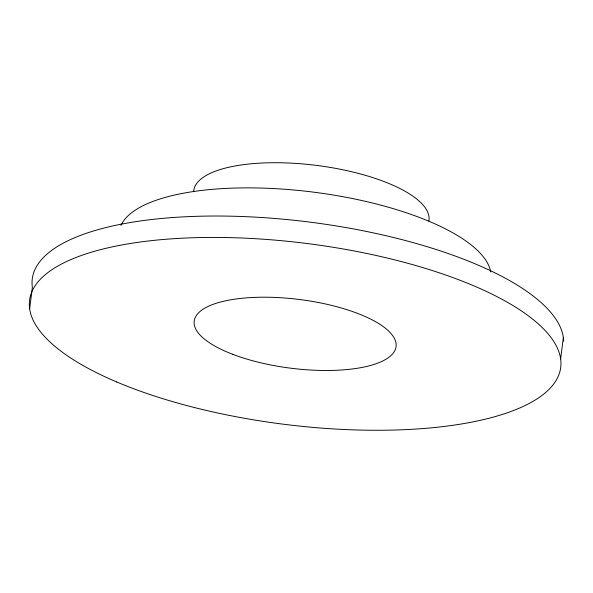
<?xml version="1.0" encoding="UTF-8"?>
<svg xmlns="http://www.w3.org/2000/svg" width="593" height="593" viewBox="0 0 593 593"><rect width="100%" height="100%" fill="white"/><g stroke="black" fill="none" stroke-linecap="round" stroke-linejoin="round"><path stroke-width="0.89" d="M29.65 308.79L32.356 287.39A267.688 91.114 7.2 0 1 290.007 219.855A267.688 91.114 7.2 0 1 563.661 341.205M560.644 358.906L563.35 337.499M120.972 225.473A187.381 63.785 7.2 0 1 312.815 192.058A187.381 63.785 7.2 0 1 490.767 272.024M193.666 191.606A118.548 40.354 7.2 0 1 315.936 165.328A118.548 40.354 7.2 0 1 428.88 220.981M116.717 381.974A267.688 91.114 7.2 0 0 555.004 382.151A267.688 91.114 7.2 0 0 213.717 237.43A267.688 91.114 7.2 0 0 116.717 381.974M232.775 354.325A101.722 34.624 7.2 0 0 395.146 349.929A101.722 34.624 7.2 0 0 257.518 297.293A101.722 34.624 7.2 0 0 232.775 354.325"/></g></svg>
